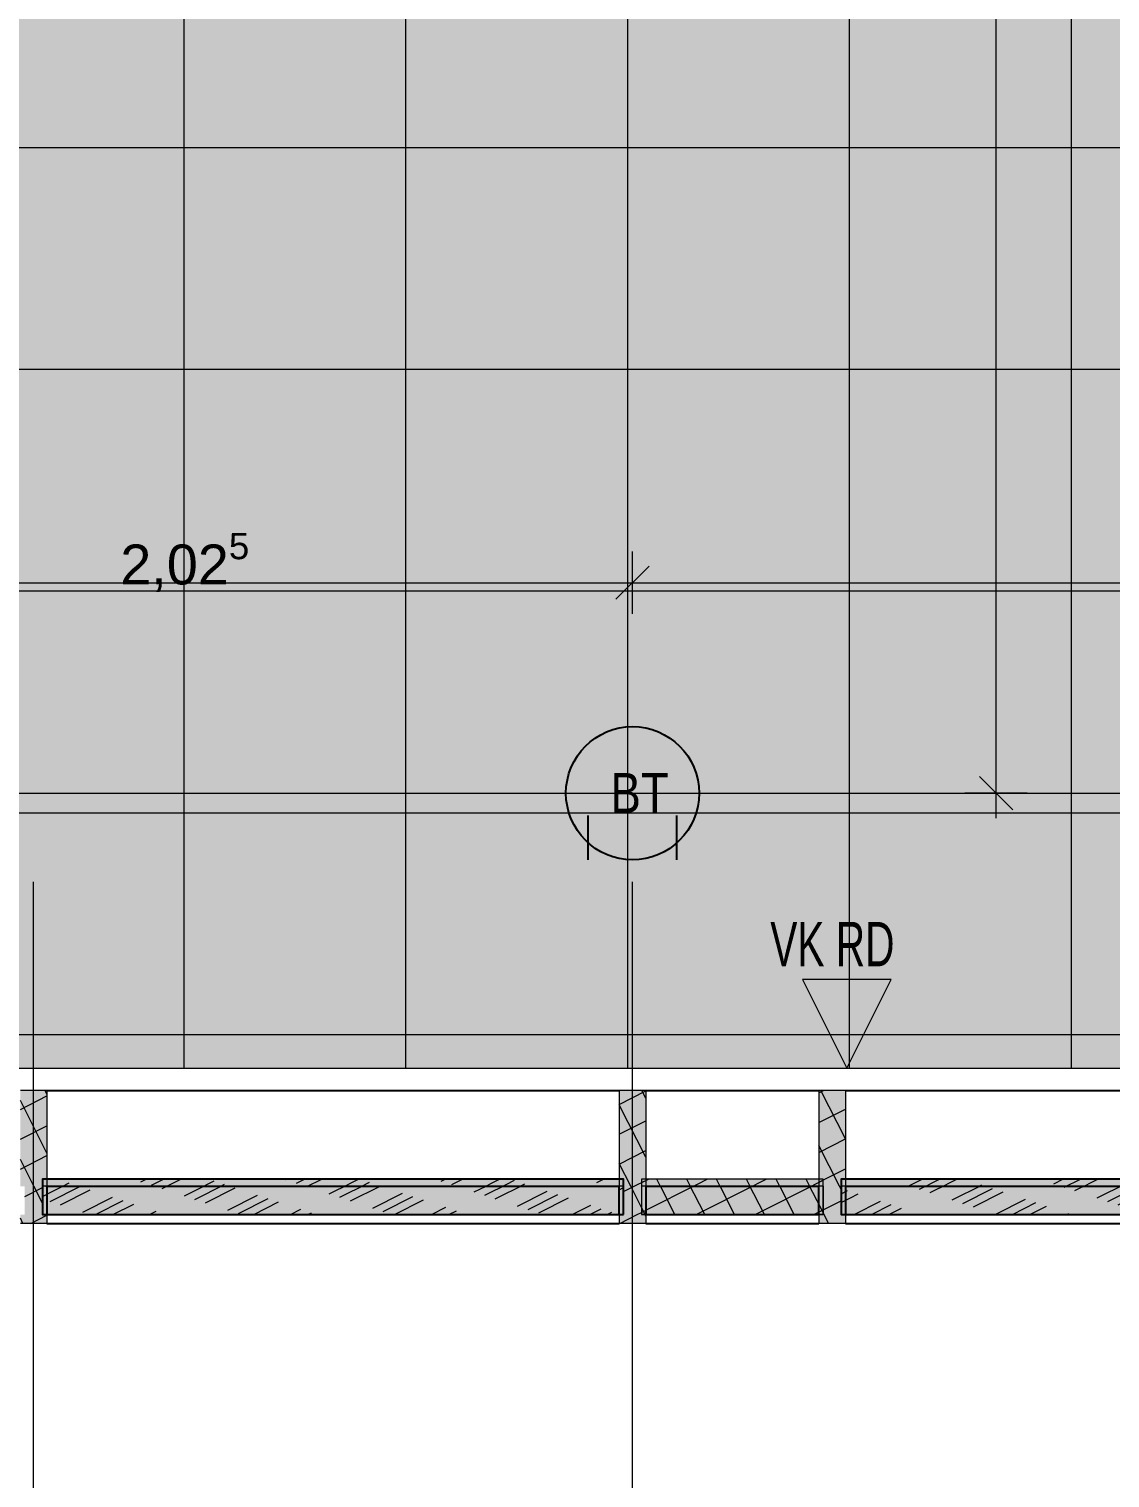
# Model space of a CAD drawing. Header units: metres. Extents: x -22.4 to 53.1, y 133.6 to 157.9.
# Drawn here: x -15.142 to -12.705, y 136.996 to 140.263 of the extents above; entities that cross this region are included whole.
import ezdxf

# ---------------------------------------------------------------- set-up
doc = ezdxf.new("R2010")
doc.units = ezdxf.units.M
doc.header["$MEASUREMENT"] = 0
for name, pattern in [('Achse', [0.0023, 0.0015, -0.0008]), ('Punktlinie', [0.0035, 0, -0.0035]), ('Strichpunktlinie', [0.006703, 0.003528, -0.001764, 0, -0.001411]), ('Wipeout_Contour', [1, 0, -1])]:
    doc.linetypes.add(name, pattern=pattern)
for name, color, linetype in [('00  Raster', 7, 'Continuous'), ('00  Raster Ausbau', 7, 'Continuous'), ('10  Fassade', 7, 'Continuous'), ('10  Fassade_Deckschraffur', 7, 'Continuous'), ('10  Fassade_Schnittschraffur', 7, 'Continuous'), ('10  Treppen + Rampen', 7, 'Continuous'), ('20  TGA - Revi+BT', 7, 'Continuous'), ('40  Text Statik', 7, 'Continuous'), ('40 Bemaßung 1_ 50 Bodenspiegel', 7, 'Continuous'), ('50  NUF - Raumstempel', 7, 'Continuous'), ('Neubau_20  Boden Aufbauten', 7, 'Continuous'), ('Neubau_20  Boden Aufbauten_Deckschraffur', 7, 'Continuous'), ('Neubau_20  TGA - Revi+BT', 7, 'Continuous'), ('Neubau_40  Text Statik', 7, 'Continuous')]:
    doc.layers.add(name, color=color, linetype=linetype)
doc.styles.add('ERSTELLTER_STIL_1', font='')
doc.styles.add('ERSTELLTER_STIL_2', font='')
doc.styles.get('ERSTELLTER_STIL_1').set_extended_font_data('Arial')
doc.styles.get('ERSTELLTER_STIL_2').set_extended_font_data('Arial Narrow')
pattern_1 = [(26.86749, (-110.10794, 75.264664), (-0.027115717, 0.053523246), []), (116.86749, (-110.10794, 75.264664), (0.053523246, 0.027115717), [])]

# ---------------------------------------------------------------- blocks, each defined once
blk = doc.blocks.new('*X29', base_point=(-23.4289, 120.7796))
at = {"layer": '10  Fassade_Schnittschraffur', "color": 98, "linetype": 'Continuous', "lineweight": 13, "ltscale": 1000, "true_color": 0x000100}
for p, q in [((-13.1586, 137.6548), (-13.1288, 137.6699)), ((-13.1348, 137.6471), (-13.0897, 137.6699)), ((-13.111, 137.6393), (-13.0506, 137.6699)), ((-12.8319, 137.6594), (-12.8112, 137.6699)), ((-12.8082, 137.6516), (-12.7721, 137.6699)), ((-12.7844, 137.6438), (-12.733, 137.6699)), ((-12.5053, 137.664), (-12.4936, 137.6699)), ((-12.4815, 137.6562), (-12.4545, 137.6699)), ((-13.3116, 137.6368), (-13.2967, 137.6443)), ((-13.3116, 137.617), (-13.2729, 137.6365)), ((-13.0607, 137.6228), (-12.9938, 137.6567)), ((-13.0369, 137.615), (-12.97, 137.6489)), ((-13.0132, 137.6072), (-12.9463, 137.6411)), ((-12.734, 137.6273), (-12.6671, 137.6612)), ((-12.7103, 137.6196), (-12.6434, 137.6535)), ((-12.6865, 137.6118), (-12.6196, 137.6457)), ((-12.4578, 137.6484), (-12.4516, 137.6516)), ((-13.282, 137.5899), (-13.2225, 137.62)), ((-13.2429, 137.5899), (-13.1988, 137.6123)), ((-13.2038, 137.5899), (-13.175, 137.6045)), ((-12.9628, 137.5907), (-12.8959, 137.6246)), ((-12.9253, 137.5899), (-12.8721, 137.6168)), ((-12.8862, 137.5899), (-12.8484, 137.6091)), ((-12.6362, 137.5953), (-12.5692, 137.6292)), ((-12.6077, 137.5899), (-12.5455, 137.6214)), ((-12.5686, 137.5899), (-12.5217, 137.6136)), ((-12.8032, 137.5899), (-12.798, 137.5926)), ((-12.4856, 137.5899), (-12.4714, 137.5971))]:
    blk.add_line(p, q, dxfattribs=at)
blk = doc.blocks.new('*X30', base_point=(-23.4289, 120.7796))
at = {"layer": '10  Fassade_Schnittschraffur', "color": 98, "linetype": 'Continuous', "lineweight": 13, "ltscale": 1000, "true_color": 0x000100}
for p, q in [((-14.8897, 137.664), (-14.8781, 137.6699)), ((-14.8659, 137.6563), (-14.839, 137.6699)), ((-14.8422, 137.6485), (-14.7999, 137.6699)), ((-14.7918, 137.632), (-14.7249, 137.6659)), ((-14.563, 137.6686), (-14.5605, 137.6699)), ((-14.5393, 137.6608), (-14.5213, 137.6699)), ((-14.5155, 137.653), (-14.4822, 137.6699)), ((-14.4651, 137.6366), (-14.3993, 137.6699)), ((-14.2126, 137.6654), (-14.2037, 137.6699)), ((-14.1889, 137.6576), (-14.1646, 137.6699)), ((-14.1385, 137.6411), (-14.0817, 137.6699)), ((-14.1147, 137.6333), (-14.0478, 137.6672)), ((-13.8622, 137.6622), (-13.847, 137.6699)), ((-15.1116, 137.6309), (-15.0515, 137.6613)), ((-15.0947, 137.6196), (-15.0278, 137.6535)), ((-15.0709, 137.6119), (-15.004, 137.6457)), ((-14.768, 137.6242), (-14.7011, 137.6581)), ((-14.7443, 137.6164), (-14.6774, 137.6503)), ((-14.6939, 137.5999), (-14.627, 137.6338)), ((-14.4414, 137.6288), (-14.3745, 137.6627)), ((-14.4176, 137.621), (-14.3507, 137.6549)), ((-14.3673, 137.6045), (-14.3004, 137.6384)), ((-14.091, 137.6256), (-14.0241, 137.6595)), ((-14.0406, 137.6091), (-13.9737, 137.643)), ((-14.0169, 137.6013), (-13.95, 137.6352)), ((-13.8119, 137.6457), (-13.8016, 137.6509)), ((-15.0205, 137.5954), (-14.9536, 137.6293)), ((-14.9922, 137.5899), (-14.9299, 137.6215)), ((-14.9531, 137.5899), (-14.9061, 137.6137)), ((-14.6701, 137.5921), (-14.6032, 137.626)), ((-14.6354, 137.5899), (-14.5795, 137.6183)), ((-14.5525, 137.5899), (-14.5291, 137.6018)), ((-14.3435, 137.5967), (-14.2766, 137.6306)), ((-14.3178, 137.5899), (-14.2528, 137.6228)), ((-14.2349, 137.5899), (-14.2025, 137.6063)), ((-13.9931, 137.5935), (-13.9262, 137.6274)), ((-13.9173, 137.5899), (-13.8758, 137.6109)), ((-13.8782, 137.5899), (-13.8521, 137.6031)), ((-14.8701, 137.5899), (-14.8558, 137.5972)), ((-14.5134, 137.5899), (-14.5054, 137.594)), ((-14.1958, 137.5899), (-14.1787, 137.5986)), ((-14.1567, 137.5899), (-14.155, 137.5908)), ((-13.839, 137.5899), (-13.8283, 137.5953))]:
    blk.add_line(p, q, dxfattribs=at)

msp = doc.modelspace()

# ---------------------------------------------------------------- hatches: boundary and pattern name
at = {"layer": 'Neubau_20  Boden Aufbauten_Deckschraffur', "linetype": 'Continuous', "lineweight": 0, "true_color": 0xffffff}
msp.add_hatch(color=7, dxfattribs=at).paths.add_polyline_path([(-10.4166, 150.382), (-18.9066, 150.382), (-18.9066, 145.78), (-18.9066, 137.9199), (-12.5191, 137.9199), (-12.4315, 137.9199), (-12.4315, 143.6799), (-12.4941, 143.6799), (-12.4941, 145.73), (-12.3691, 145.73), (-9.8816, 145.7299), (-9.8816, 150.225), (-10.4166, 150.225)])
at = {"layer": 'Neubau_20  Boden Aufbauten_Deckschraffur', "linetype": 'Continuous', "lineweight": 18}
h = msp.add_hatch(dxfattribs=at)
h.set_pattern_fill('Verband__Quadrat__50x50__4D', color=6, style=0, pattern_type=2)
h.set_pattern_definition([(0, (-7.29265, 148.9955), (0, 0.5), []), (90, (-7.29265, 148.9955), (-0.5, 0), [])])
h.paths.add_polyline_path([(-10.4166, 150.382), (-18.9066, 150.382), (-18.9066, 145.78), (-18.9066, 137.9199), (-12.5191, 137.9199), (-12.4315, 137.9199), (-12.4315, 143.6799), (-12.4941, 143.6799), (-12.4941, 145.73), (-12.3691, 145.73), (-9.8816, 145.7299), (-9.8816, 150.225), (-10.4166, 150.225)])

# ---------------------------------------------------------------- linework, layer by layer
at = {"layer": '00  Raster', "color": 7, "linetype": 'Strichpunktlinie', "lineweight": 13, "ltscale": 1000}
msp.add_line((-22.0094, 138.5399), (33.1556, 138.5399), dxfattribs=at)
at = {"layer": '00  Raster Ausbau', "color": 9, "linetype": 'Achse', "lineweight": 18, "ltscale": 1000}
for p, q in [((-15.1316, 137.3399), (-15.1316, 138.3399)), ((-13.7816, 137.3399), (-13.7816, 138.3399)), ((-15.1316, 136.3399), (-15.1316, 137.3399)), ((-13.7816, 136.3399), (-13.7816, 137.3399))]:
    msp.add_line(p, q, dxfattribs=at)
at = {"layer": '40 Bemaßung 1_ 50 Bodenspiegel', "color": 7, "linetype": 'Continuous', "lineweight": 13, "ltscale": 1000}
for p, q in [((-12.9621, 138.5399), (-12.9621, 143.6299)), ((-13.7816, 138.9442), (-13.7816, 139.0848)), ((-13.7441, 139.052), (-13.8191, 138.977)), ((-15.8066, 139.0145), (-13.7816, 139.0145)), ((-13.7816, 139.0145), (-11.0816, 139.0145)), ((-12.9996, 138.5774), (-12.9246, 138.5024)), ((-12.8918, 138.5399), (-13.0325, 138.5399)), ((-12.9621, 138.4837), (-12.9621, 138.5399))]:
    msp.add_line(p, q, dxfattribs=at)
at = {"layer": 'Neubau_20  Boden Aufbauten', "color": 7, "linetype": 'Continuous', "lineweight": 13, "ltscale": 1000, "flags": 128}
msp.add_lwpolyline([(-10.4166, 150.382), (-18.9066, 150.382), (-18.9066, 145.78), (-18.9066, 137.9199), (-12.5191, 137.9199), (-12.4315, 137.9199), (-12.4315, 143.6799), (-12.4941, 143.6799), (-12.4941, 145.73), (-12.3691, 145.73), (-9.8816, 145.7299), (-9.8816, 150.225), (-10.4166, 150.225)], close=True, dxfattribs=at)
at = {"layer": 'Neubau_20  TGA - Revi+BT', "color": 1, "linetype": 'Continuous', "lineweight": 25, "ltscale": 1000}
for p, q in [((-13.8816, 138.3899), (-13.8816, 138.4899)), ((-13.6816, 138.3899), (-13.6816, 138.4899))]:
    msp.add_line(p, q, dxfattribs=at)
msp.add_circle((-13.7816, 138.5399), 0.15, dxfattribs=at)
at = {"layer": 'Neubau_40  Text Statik', "color": 7, "linetype": 'Continuous', "lineweight": 13, "ltscale": 1000}
for p, q in [((-13.1984, 138.1199), (-13.3984, 138.1199)), ((-13.3984, 138.1199), (-13.2984, 137.9199)), ((-13.2984, 137.9199), (-13.1984, 138.1199))]:
    msp.add_line(p, q, dxfattribs=at)

# ---------------------------------------------------------------- texts
at = {"layer": '20  TGA - Revi+BT', "color": 1, "linetype": 'Continuous', "lineweight": 25, "insert": (-13.6997, 138.5404), "char_height": 0.09, "attachment_point": 6, "rotation": 359.9998, "style": 'ERSTELLTER_STIL_2'}
msp.add_mtext('\\A1;{\\pqr;\\fArial Narrow|b0|i0|c0|p38;BT }', dxfattribs=at)
at = {"layer": '40  Text Statik', "color": 7, "linetype": 'Continuous', "lineweight": 13, "insert": (-13.4711, 138.2497), "char_height": 0.1, "attachment_point": 1, "rotation": 0.0014, "style": 'ERSTELLTER_STIL_2'}
msp.add_mtext('\\A1;{\\W0.800000x;\\pql;\\fArial Narrow|b0|i0|c0|p38;VK RD}', dxfattribs=at)
at = {"layer": '40 Bemaßung 1_ 50 Bodenspiegel', "color": 7, "linetype": 'Continuous', "lineweight": 13, "insert": (-14.9363, 138.9842), "char_height": 0.09, "attachment_point": 7, "rotation": 360, "style": 'ERSTELLTER_STIL_1'}
msp.add_mtext('\\A1;{\\pql;\\fArial|b0|i0|c0|p38;2,02\\fArial|b0|i0|c0|p38;\\A1{\\H.66x;\\S5^  ;}}', dxfattribs=at)

# ---------------------------------------------------------------- wipeouts: each hides what was drawn before it
at = {"color": 254, "linetype": 'Wipeout_Contour', "lineweight": 0, "ltscale": 553.526675}
msp.add_wipeout([(-13.8116, 137.5899), (-13.8116, 137.6537), (-15.1016, 137.6537), (-15.1016, 137.5899)], dxfattribs=at).dxf.layer = '10  Fassade_Deckschraffur'
at = {"color": 254, "linetype": 'Wipeout_Contour', "lineweight": 0, "ltscale": 553.156071}
msp.add_wipeout([(-13.3616, 137.5899), (-13.3616, 137.6537), (-13.7516, 137.6537), (-13.7516, 137.5899)], dxfattribs=at).dxf.layer = '10  Fassade_Deckschraffur'
at = {"color": 254, "linetype": 'Wipeout_Contour', "lineweight": 0, "ltscale": 552.900189}
msp.add_wipeout([(-12.4616, 137.5899), (-12.4616, 137.6537), (-13.3016, 137.6537), (-13.3016, 137.5899)], dxfattribs=at).dxf.layer = '10  Fassade_Deckschraffur'

# ---------------------------------------------------------------- next in the draw order: wipeouts: each hides what was drawn before it
at = {"color": 254, "linetype": 'Wipeout_Contour', "lineweight": 0, "ltscale": 554.083718}
msp.add_wipeout([(-13.8116, 137.6537), (-13.8116, 137.8699), (-15.1016, 137.8699), (-15.1016, 137.6537)], dxfattribs=at).dxf.layer = '10  Fassade_Deckschraffur'
at = {"color": 254, "linetype": 'Wipeout_Contour', "lineweight": 0, "ltscale": 553.71348}
msp.add_wipeout([(-13.3616, 137.6537), (-13.3616, 137.8699), (-13.7516, 137.8699), (-13.7516, 137.6537)], dxfattribs=at).dxf.layer = '10  Fassade_Deckschraffur'
at = {"color": 254, "linetype": 'Wipeout_Contour', "lineweight": 0, "ltscale": 553.45785}
msp.add_wipeout([(-12.4616, 137.6537), (-12.4616, 137.8699), (-13.3016, 137.8699), (-13.3016, 137.6537)], dxfattribs=at).dxf.layer = '10  Fassade_Deckschraffur'
at = {"color": 254, "linetype": 'Wipeout_Contour', "lineweight": 0, "ltscale": 553.359963}
msp.add_wipeout([(-13.8116, 137.5699), (-13.8116, 137.5899), (-15.1016, 137.5899), (-15.1016, 137.5699)], dxfattribs=at).dxf.layer = '10  Fassade_Deckschraffur'
at = {"color": 254, "linetype": 'Wipeout_Contour', "lineweight": 0, "ltscale": 552.989249}
msp.add_wipeout([(-13.3616, 137.5699), (-13.3616, 137.5899), (-13.7516, 137.5899), (-13.7516, 137.5699)], dxfattribs=at).dxf.layer = '10  Fassade_Deckschraffur'
at = {"color": 254, "linetype": 'Wipeout_Contour', "lineweight": 0, "ltscale": 552.733291}
msp.add_wipeout([(-12.4616, 137.5699), (-12.4616, 137.5899), (-13.3016, 137.5899), (-13.3016, 137.5699)], dxfattribs=at).dxf.layer = '10  Fassade_Deckschraffur'

# ---------------------------------------------------------------- next in the draw order: linework, layer by layer
at = {"layer": '10  Fassade', "color": 7, "linetype": 'Continuous', "lineweight": 18, "ltscale": 1000}
for p, q in [((-15.1016, 137.8699), (-15.1616, 137.8699)), ((-13.7516, 137.8699), (-13.8116, 137.8699)), ((-13.3016, 137.8699), (-13.3616, 137.8699)), ((-15.1016, 137.5699), (-15.1616, 137.5699)), ((-13.7516, 137.5699), (-13.8116, 137.5699)), ((-13.3016, 137.5699), (-13.3616, 137.5699))]:
    msp.add_line(p, q, dxfattribs=at)
at = {"layer": '10  Fassade', "color": 7, "linetype": 'Continuous', "lineweight": 25, "ltscale": 1000, "flags": 128}
for points in [[(-15.1016, 137.8699), (-13.8116, 137.8699)], [(-13.7516, 137.8699), (-13.3616, 137.8699)], [(-13.3016, 137.8699), (-12.4616, 137.8699)], [(-15.1016, 137.5699), (-13.8116, 137.5699)], [(-13.7516, 137.5699), (-13.3616, 137.5699)], [(-13.3016, 137.5699), (-12.4616, 137.5699)]]:
    msp.add_lwpolyline(points, dxfattribs=at)
at = {"layer": '50  NUF - Raumstempel', "color": 7, "linetype": 'Punktlinie', "lineweight": 13, "ltscale": 1000, "flags": 128}
msp.add_lwpolyline([(-18.9066, 137.869), (-18.9066, 150.382), (-9.7966, 150.382), (-9.7966, 152.8749), (3.7184, 152.8749), (3.7184, 152.6049), (3.5534, 152.6049), (3.5534, 152.1749), (3.7184, 152.1749), (3.7184, 146.3199), (3.5534, 146.3199), (3.5534, 145.8899), (3.7184, 145.8899), (3.7184, 145.7049), (-1.7166, 145.7049), (-1.7166, 141.4699), (-3.0116, 141.4699), (-3.0116, 138.1049), (-5.6066, 138.1049), (-5.6066, 137.869)], close=True, dxfattribs=at)

# ---------------------------------------------------------------- next in the draw order: wipeouts: each hides what was drawn before it
at = {"color": 254, "linetype": 'Wipeout_Contour', "lineweight": 0, "ltscale": 553.803391}
msp.add_wipeout([(-15.1116, 137.6537), (-15.1116, 137.5929), (-15.1016, 137.5929), (-15.1016, 137.6537)], dxfattribs=at).dxf.layer = '10  Fassade_Deckschraffur'
at = {"color": 254, "linetype": 'Wipeout_Contour', "lineweight": 0, "ltscale": 553.260153}
msp.add_wipeout([(-13.8116, 137.6537), (-13.8116, 137.5929), (-13.8016, 137.5929), (-13.8016, 137.6537)], dxfattribs=at).dxf.layer = '10  Fassade_Deckschraffur'
at = {"color": 254, "linetype": 'Wipeout_Contour', "lineweight": 0, "ltscale": 553.240225}
msp.add_wipeout([(-13.7616, 137.6537), (-13.7616, 137.5929), (-13.7516, 137.5929), (-13.7516, 137.6537)], dxfattribs=at).dxf.layer = '10  Fassade_Deckschraffur'
at = {"color": 254, "linetype": 'Wipeout_Contour', "lineweight": 0, "ltscale": 553.083376}
msp.add_wipeout([(-13.3616, 137.6537), (-13.3616, 137.5929), (-13.3516, 137.5929), (-13.3516, 137.6537)], dxfattribs=at).dxf.layer = '10  Fassade_Deckschraffur'
at = {"color": 254, "linetype": 'Wipeout_Contour', "lineweight": 0, "ltscale": 553.064092}
msp.add_wipeout([(-13.3116, 137.6537), (-13.3116, 137.5929), (-13.3016, 137.5929), (-13.3016, 137.6537)], dxfattribs=at).dxf.layer = '10  Fassade_Deckschraffur'

# ---------------------------------------------------------------- next in the draw order: hatches: boundary and pattern name
at = {"layer": '10  Fassade_Schnittschraffur', "linetype": 'Continuous', "lineweight": 0, "true_color": 0xffffff}
for points in [[(-15.1016, 137.8699), (-15.1616, 137.8699), (-15.1616, 137.6537), (-15.1016, 137.6537)], [(-13.7516, 137.8699), (-13.8116, 137.8699), (-13.8116, 137.6537), (-13.7516, 137.6537)], [(-13.3016, 137.8699), (-13.3616, 137.8699), (-13.3616, 137.6537), (-13.3016, 137.6537)]]:
    msp.add_hatch(color=7, dxfattribs=at).paths.add_polyline_path(points)
at = {"layer": '10  Fassade_Schnittschraffur', "linetype": 'Continuous', "lineweight": 13, "true_color": 0x000100}
h = msp.add_hatch(dxfattribs=at)
h.set_pattern_fill('Dämmung__hart_1_0001', color=98, style=0, pattern_type=2)
h.set_pattern_definition(pattern_1)
h.paths.add_polyline_path([(-15.1016, 137.8699), (-15.1616, 137.8699), (-15.1616, 137.6537), (-15.1016, 137.6537)])
h = msp.add_hatch(dxfattribs=at)
h.set_pattern_fill('Dämmung__hart_1_0001', color=98, style=0, pattern_type=2)
h.set_pattern_definition(pattern_1)
h.paths.add_polyline_path([(-13.7516, 137.8699), (-13.8116, 137.8699), (-13.8116, 137.6537), (-13.7516, 137.6537)])
h = msp.add_hatch(dxfattribs=at)
h.set_pattern_fill('Dämmung__hart_1_0001', color=98, style=0, pattern_type=2)
h.set_pattern_definition(pattern_1)
h.paths.add_polyline_path([(-13.3016, 137.8699), (-13.3616, 137.8699), (-13.3616, 137.6537), (-13.3016, 137.6537)])

# ---------------------------------------------------------------- next in the draw order: linework, layer by layer
at = {"layer": '10  Fassade', "color": 7, "linetype": 'Continuous', "lineweight": 18, "ltscale": 1000}
for p, q in [((-15.1016, 137.8699), (-15.1016, 137.6537)), ((-13.8116, 137.8699), (-13.8116, 137.6537)), ((-13.7516, 137.8699), (-13.7516, 137.6537)), ((-13.3616, 137.8699), (-13.3616, 137.6537)), ((-13.3016, 137.8699), (-13.3016, 137.6537)), ((-15.1016, 137.6537), (-15.1116, 137.6537)), ((-13.8016, 137.6537), (-13.8116, 137.6537)), ((-13.7516, 137.6537), (-13.7616, 137.6537)), ((-13.3516, 137.6537), (-13.3616, 137.6537)), ((-13.3016, 137.6537), (-13.3116, 137.6537))]:
    msp.add_line(p, q, dxfattribs=at)
at = {"layer": '10  Fassade', "color": 7, "linetype": 'Continuous', "lineweight": 25, "ltscale": 1000, "flags": 128}
for points in [[(-15.1016, 137.6537), (-13.8116, 137.6537)], [(-13.7516, 137.6537), (-13.3616, 137.6537)], [(-13.3016, 137.6537), (-12.4616, 137.6537)]]:
    msp.add_lwpolyline(points, dxfattribs=at)

# ---------------------------------------------------------------- next in the draw order: wipeouts: each hides what was drawn before it
at = {"color": 254, "linetype": 'Wipeout_Contour', "lineweight": 0, "ltscale": 553.676509}
msp.add_wipeout([(-15.1016, 137.5929), (-15.1116, 137.5929), (-15.1116, 137.5899), (-15.1016, 137.5899)], dxfattribs=at).dxf.layer = '10  Fassade_Deckschraffur'
at = {"color": 254, "linetype": 'Wipeout_Contour', "lineweight": 0, "ltscale": 553.133149}
msp.add_wipeout([(-13.8116, 137.5929), (-13.8116, 137.5899), (-13.8016, 137.5899), (-13.8016, 137.5929)], dxfattribs=at).dxf.layer = '10  Fassade_Deckschraffur'
at = {"color": 254, "linetype": 'Wipeout_Contour', "lineweight": 0, "ltscale": 553.113218}
msp.add_wipeout([(-13.7516, 137.5929), (-13.7616, 137.5929), (-13.7616, 137.5899), (-13.7516, 137.5899)], dxfattribs=at).dxf.layer = '10  Fassade_Deckschraffur'
at = {"color": 254, "linetype": 'Wipeout_Contour', "lineweight": 0, "ltscale": 552.956333}
msp.add_wipeout([(-13.3616, 137.5929), (-13.3616, 137.5899), (-13.3516, 137.5899), (-13.3516, 137.5929)], dxfattribs=at).dxf.layer = '10  Fassade_Deckschraffur'
at = {"color": 254, "linetype": 'Wipeout_Contour', "lineweight": 0, "ltscale": 552.937045}
msp.add_wipeout([(-13.3016, 137.5929), (-13.3116, 137.5929), (-13.3116, 137.5899), (-13.3016, 137.5899)], dxfattribs=at).dxf.layer = '10  Fassade_Deckschraffur'

# ---------------------------------------------------------------- next in the draw order: hatches: boundary and pattern name
at = {"layer": '10  Fassade_Schnittschraffur', "linetype": 'Continuous', "lineweight": 0, "true_color": 0xffffff}
for points in [[(-13.8016, 137.5899), (-13.8016, 137.6699), (-15.1116, 137.6699), (-15.1116, 137.5899)], [(-13.3516, 137.5899), (-13.3516, 137.6699), (-13.7616, 137.6699), (-13.7616, 137.5899)], [(-12.4516, 137.5899), (-12.4516, 137.6699), (-13.3116, 137.6699), (-13.3116, 137.5899)], [(-15.1116, 137.6537), (-15.1516, 137.6537), (-15.1516, 137.5899), (-15.1116, 137.5899)], [(-13.7616, 137.6537), (-13.8016, 137.6537), (-13.8016, 137.5899), (-13.7616, 137.5899)], [(-13.3116, 137.6537), (-13.3516, 137.6537), (-13.3516, 137.5899), (-13.3116, 137.5899)], [(-15.1616, 137.5699), (-15.1016, 137.5699), (-15.1016, 137.5899), (-15.1616, 137.5899)], [(-13.8116, 137.5699), (-13.7516, 137.5699), (-13.7516, 137.5899), (-13.8116, 137.5899)], [(-13.3616, 137.5699), (-13.3016, 137.5699), (-13.3016, 137.5899), (-13.3616, 137.5899)]]:
    msp.add_hatch(color=7, dxfattribs=at).paths.add_polyline_path(points)
at = {"layer": '10  Fassade_Schnittschraffur', "linetype": 'Continuous', "lineweight": 13, "true_color": 0x000100}
h = msp.add_hatch(dxfattribs=at)
h.set_pattern_fill('Dämmung__hart_1_0001', color=98, style=0, pattern_type=2)
h.set_pattern_definition(pattern_1)
h.paths.add_polyline_path([(-13.3516, 137.5899), (-13.3516, 137.6699), (-13.7616, 137.6699), (-13.7616, 137.5899)])
h = msp.add_hatch(dxfattribs=at)
h.set_pattern_fill('Dämmung__hart_1_0001', color=98, style=0, pattern_type=2)
h.set_pattern_definition(pattern_1)
h.paths.add_polyline_path([(-15.1116, 137.6537), (-15.1516, 137.6537), (-15.1516, 137.5899), (-15.1116, 137.5899)])
h = msp.add_hatch(dxfattribs=at)
h.set_pattern_fill('Dämmung__hart_1_0001', color=98, style=0, pattern_type=2)
h.set_pattern_definition(pattern_1)
h.paths.add_polyline_path([(-13.7616, 137.6537), (-13.8016, 137.6537), (-13.8016, 137.5899), (-13.7616, 137.5899)])
h = msp.add_hatch(dxfattribs=at)
h.set_pattern_fill('Dämmung__hart_1_0001', color=98, style=0, pattern_type=2)
h.set_pattern_definition(pattern_1)
h.paths.add_polyline_path([(-13.3116, 137.6537), (-13.3516, 137.6537), (-13.3516, 137.5899), (-13.3116, 137.5899)])
h = msp.add_hatch(dxfattribs=at)
h.set_pattern_fill('Dämmung__hart_1_0001', color=98, style=0, pattern_type=2)
h.set_pattern_definition(pattern_1)
h.paths.add_polyline_path([(-15.1616, 137.5699), (-15.1016, 137.5699), (-15.1016, 137.5899), (-15.1616, 137.5899)])
h = msp.add_hatch(dxfattribs=at)
h.set_pattern_fill('Dämmung__hart_1_0001', color=98, style=0, pattern_type=2)
h.set_pattern_definition(pattern_1)
h.paths.add_polyline_path([(-13.8116, 137.5699), (-13.7516, 137.5699), (-13.7516, 137.5899), (-13.8116, 137.5899)])
h = msp.add_hatch(dxfattribs=at)
h.set_pattern_fill('Dämmung__hart_1_0001', color=98, style=0, pattern_type=2)
h.set_pattern_definition(pattern_1)
h.paths.add_polyline_path([(-13.3616, 137.5699), (-13.3016, 137.5699), (-13.3016, 137.5899), (-13.3616, 137.5899)])

# ---------------------------------------------------------------- next in the draw order: linework, layer by layer
at = {"layer": '10  Fassade', "color": 7, "linetype": 'Continuous', "lineweight": 18, "ltscale": 1000}
for p, q in [((-15.1116, 137.6537), (-15.1116, 137.5899)), ((-13.8016, 137.6537), (-13.8016, 137.5899)), ((-13.7616, 137.6537), (-13.7616, 137.5899)), ((-13.3516, 137.6537), (-13.3516, 137.5899)), ((-13.3116, 137.6537), (-13.3116, 137.5899)), ((-15.1016, 137.5899), (-15.1116, 137.5899)), ((-15.1016, 137.5899), (-15.1016, 137.5699)), ((-13.8116, 137.5899), (-13.8116, 137.5699)), ((-13.8016, 137.5899), (-13.8116, 137.5899)), ((-13.7516, 137.5899), (-13.7616, 137.5899)), ((-13.7516, 137.5899), (-13.7516, 137.5699)), ((-13.3616, 137.5899), (-13.3616, 137.5699)), ((-13.3516, 137.5899), (-13.3616, 137.5899)), ((-13.3016, 137.5899), (-13.3116, 137.5899)), ((-13.3016, 137.5899), (-13.3016, 137.5699))]:
    msp.add_line(p, q, dxfattribs=at)
at = {"layer": '10  Fassade', "color": 7, "linetype": 'Continuous', "lineweight": 25, "ltscale": 1000, "flags": 128}
for points in [[(-13.8016, 137.5899), (-13.8016, 137.6699), (-15.1116, 137.6699), (-15.1116, 137.5899)], [(-12.4516, 137.5899), (-12.4516, 137.6699), (-13.3116, 137.6699), (-13.3116, 137.5899)]]:
    msp.add_lwpolyline(points, close=True, dxfattribs=at)
at = {"layer": '10  Fassade', "color": 7, "linetype": 'Continuous', "lineweight": 13, "ltscale": 1000, "flags": 128}
msp.add_lwpolyline([(-13.3516, 137.5899), (-13.3516, 137.6699), (-13.7616, 137.6699), (-13.7616, 137.5899)], close=True, dxfattribs=at)
at = {"layer": '10  Fassade', "color": 7, "linetype": 'Continuous', "lineweight": 25, "ltscale": 1000, "flags": 128}
for points in [[(-15.1016, 137.6537), (-15.1016, 137.5899)], [(-13.8116, 137.5899), (-13.8116, 137.6537)], [(-13.7516, 137.6537), (-13.7516, 137.5899)], [(-13.3616, 137.5899), (-13.3616, 137.6537)], [(-13.3016, 137.6537), (-13.3016, 137.5899)], [(-15.1016, 137.5899), (-13.8116, 137.5899)], [(-13.7516, 137.5899), (-13.3616, 137.5899)], [(-13.3016, 137.5899), (-12.4616, 137.5899)]]:
    msp.add_lwpolyline(points, dxfattribs=at)

# ---------------------------------------------------------------- next in the draw order: block references
at = {"layer": '10  Treppen + Rampen', "color": 7, "linetype": 'Continuous', "lineweight": 13, "ltscale": 1000}
for name in ['*X30', '*X29']:
    msp.add_blockref(name, (-23.4289, 120.7796), dxfattribs=at)

doc.saveas('drawing.dxf')
